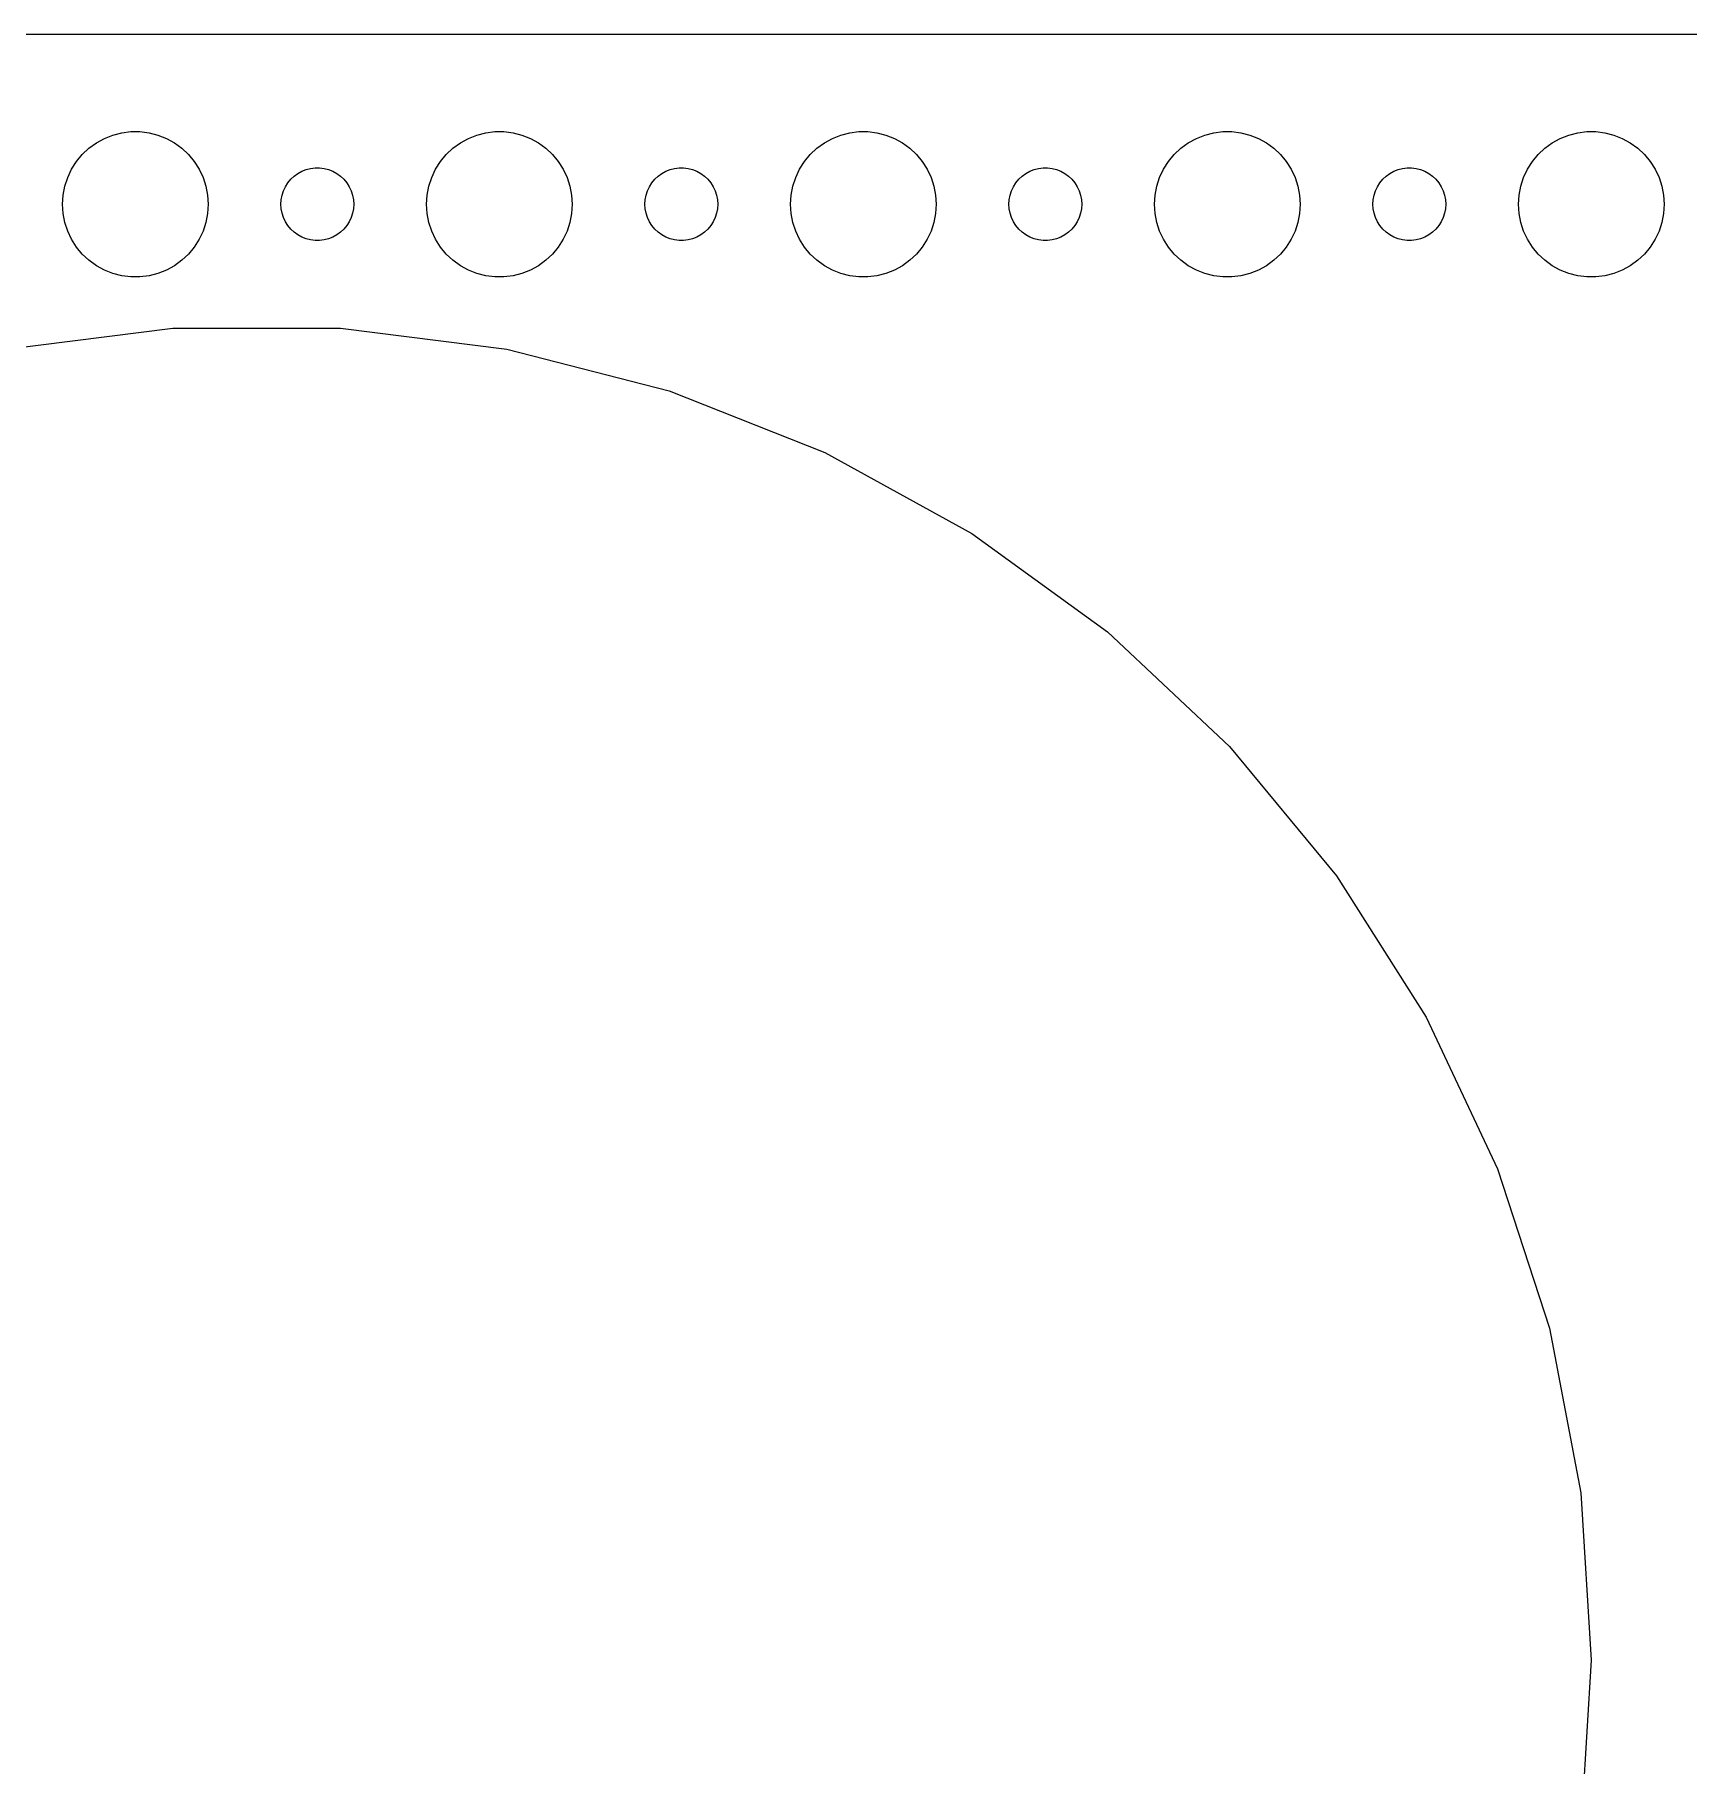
# Model space of a CAD drawing. Header units: metres. Extents: x -187 to 187, y -67 to 67.
# Drawn here: x -124.2 to -56, y -4.3 to 67 of the extents above; entities that cross this region are included whole.
import ezdxf

# ---------------------------------------------------------------- set-up
doc = ezdxf.new("R2010")
doc.units = ezdxf.units.M

msp = doc.modelspace()

# ---------------------------------------------------------------- linework, layer by layer
for p, q in [((182.314, 66.9901), (-182.314, 66.9901)), ((-121.277, 62.7145), (-120.927, 62.8532)), ((-120.927, 62.8532), (-120.562, 62.9469)), ((-120.562, 62.9469), (-120.188, 62.9941)), ((-120.188, 62.9941), (-119.812, 62.9941)), ((-119.812, 62.9941), (-119.438, 62.9469)), ((-119.438, 62.9469), (-119.073, 62.8532)), ((-119.073, 62.8532), (-118.723, 62.7145)), ((-106.277, 62.7145), (-105.927, 62.8532)), ((-105.927, 62.8532), (-105.562, 62.9469)), ((-105.562, 62.9469), (-105.188, 62.9941)), ((-105.188, 62.9941), (-104.812, 62.9941)), ((-104.812, 62.9941), (-104.438, 62.9469)), ((-104.438, 62.9469), (-104.073, 62.8532)), ((-104.073, 62.8532), (-103.723, 62.7145)), ((-91.2773, 62.7145), (-90.927, 62.8532)), ((-90.927, 62.8532), (-90.5621, 62.9469)), ((-90.5621, 62.9469), (-90.1884, 62.9941)), ((-90.1884, 62.9941), (-89.8116, 62.9941)), ((-89.8116, 62.9941), (-89.4379, 62.9469)), ((-89.4379, 62.9469), (-89.073, 62.8532)), ((-89.073, 62.8532), (-88.7227, 62.7145)), ((-76.2773, 62.7145), (-75.927, 62.8532)), ((-75.927, 62.8532), (-75.5621, 62.9469)), ((-75.5621, 62.9469), (-75.1884, 62.9941)), ((-75.1884, 62.9941), (-74.8116, 62.9941)), ((-74.8116, 62.9941), (-74.4379, 62.9469)), ((-74.4379, 62.9469), (-74.073, 62.8532)), ((-74.073, 62.8532), (-73.7227, 62.7145)), ((-61.2773, 62.7145), (-60.927, 62.8532)), ((-60.927, 62.8532), (-60.5621, 62.9469)), ((-60.5621, 62.9469), (-60.1884, 62.9941)), ((-60.1884, 62.9941), (-59.8116, 62.9941)), ((-59.8116, 62.9941), (-59.4379, 62.9469)), ((-59.4379, 62.9469), (-59.0729, 62.8532)), ((-59.0729, 62.8532), (-58.7227, 62.7145)), ((-122.427, 61.7634), (-122.187, 62.0536)), ((-122.187, 62.0536), (-121.912, 62.3115)), ((-121.912, 62.3115), (-121.607, 62.533)), ((-121.607, 62.533), (-121.277, 62.7145)), ((-118.723, 62.7145), (-118.393, 62.533)), ((-118.393, 62.533), (-118.088, 62.3115)), ((-118.088, 62.3115), (-117.813, 62.0536)), ((-117.813, 62.0536), (-117.573, 61.7634)), ((-107.427, 61.7634), (-107.187, 62.0536)), ((-107.187, 62.0536), (-106.912, 62.3115)), ((-106.912, 62.3115), (-106.607, 62.533)), ((-106.607, 62.533), (-106.277, 62.7145)), ((-103.723, 62.7145), (-103.393, 62.533)), ((-103.393, 62.533), (-103.088, 62.3115)), ((-103.088, 62.3115), (-102.813, 62.0536)), ((-102.813, 62.0536), (-102.573, 61.7634)), ((-92.427, 61.7634), (-92.1869, 62.0536)), ((-92.1869, 62.0536), (-91.9123, 62.3115)), ((-91.9123, 62.3115), (-91.6075, 62.533)), ((-91.6075, 62.533), (-91.2773, 62.7145)), ((-88.7227, 62.7145), (-88.3925, 62.533)), ((-88.3925, 62.533), (-88.0877, 62.3115)), ((-88.0877, 62.3115), (-87.8131, 62.0536)), ((-87.8131, 62.0536), (-87.573, 61.7634)), ((-77.427, 61.7634), (-77.1869, 62.0536)), ((-77.1869, 62.0536), (-76.9123, 62.3115)), ((-76.9123, 62.3115), (-76.6075, 62.533)), ((-76.6075, 62.533), (-76.2773, 62.7145)), ((-73.7227, 62.7145), (-73.3925, 62.533)), ((-73.3925, 62.533), (-73.0877, 62.3115)), ((-73.0877, 62.3115), (-72.8131, 62.0536)), ((-72.8131, 62.0536), (-72.573, 61.7634)), ((-62.427, 61.7634), (-62.1869, 62.0536)), ((-62.1869, 62.0536), (-61.9123, 62.3115)), ((-61.9123, 62.3115), (-61.6075, 62.533)), ((-61.6075, 62.533), (-61.2773, 62.7145)), ((-58.7227, 62.7145), (-58.3925, 62.533)), ((-58.3925, 62.533), (-58.0877, 62.3115)), ((-58.0877, 62.3115), (-57.8131, 62.0536)), ((-57.8131, 62.0536), (-57.5729, 61.7634)), ((-122.789, 61.1044), (-122.629, 61.4453)), ((-122.629, 61.4453), (-122.427, 61.7634)), ((-117.573, 61.7634), (-117.371, 61.4453)), ((-117.371, 61.4453), (-117.211, 61.1044)), ((-113.304, 61.2665), (-113.139, 61.3572)), ((-113.139, 61.3572), (-112.964, 61.4266)), ((-112.964, 61.4266), (-112.781, 61.4734)), ((-112.781, 61.4734), (-112.594, 61.497)), ((-112.594, 61.497), (-112.406, 61.497)), ((-112.406, 61.497), (-112.219, 61.4734)), ((-112.219, 61.4734), (-112.036, 61.4266)), ((-112.036, 61.4266), (-111.861, 61.3572)), ((-111.861, 61.3572), (-111.696, 61.2665)), ((-107.789, 61.1044), (-107.629, 61.4453)), ((-107.629, 61.4453), (-107.427, 61.7634)), ((-102.573, 61.7634), (-102.371, 61.4453)), ((-102.371, 61.4453), (-102.211, 61.1044)), ((-98.3037, 61.2665), (-98.1387, 61.3572)), ((-98.1387, 61.3572), (-97.9635, 61.4266)), ((-97.9635, 61.4266), (-97.7811, 61.4734)), ((-97.7811, 61.4734), (-97.5942, 61.497)), ((-97.5942, 61.497), (-97.4058, 61.497)), ((-97.4058, 61.497), (-97.2189, 61.4734)), ((-97.2189, 61.4734), (-97.0365, 61.4266)), ((-97.0365, 61.4266), (-96.8613, 61.3572)), ((-96.8613, 61.3572), (-96.6963, 61.2665)), ((-92.7893, 61.1044), (-92.6289, 61.4453)), ((-92.6289, 61.4453), (-92.427, 61.7634)), ((-87.573, 61.7634), (-87.3711, 61.4453)), ((-87.3711, 61.4453), (-87.2107, 61.1044)), ((-83.3037, 61.2665), (-83.1387, 61.3572)), ((-83.1387, 61.3572), (-82.9635, 61.4266)), ((-82.9635, 61.4266), (-82.7811, 61.4734)), ((-82.7811, 61.4734), (-82.5942, 61.497)), ((-82.5942, 61.497), (-82.4058, 61.497)), ((-82.4058, 61.497), (-82.2189, 61.4734)), ((-82.2189, 61.4734), (-82.0365, 61.4266)), ((-82.0365, 61.4266), (-81.8613, 61.3572)), ((-81.8613, 61.3572), (-81.6963, 61.2665)), ((-77.7893, 61.1044), (-77.6289, 61.4453)), ((-77.6289, 61.4453), (-77.427, 61.7634)), ((-72.573, 61.7634), (-72.3711, 61.4453)), ((-72.3711, 61.4453), (-72.2107, 61.1044)), ((-68.3037, 61.2665), (-68.1387, 61.3572)), ((-68.1387, 61.3572), (-67.9635, 61.4266)), ((-67.9635, 61.4266), (-67.7811, 61.4734)), ((-67.7811, 61.4734), (-67.5942, 61.497)), ((-67.5942, 61.497), (-67.4058, 61.497)), ((-67.4058, 61.497), (-67.2189, 61.4734)), ((-67.2189, 61.4734), (-67.0365, 61.4266)), ((-67.0365, 61.4266), (-66.8613, 61.3572)), ((-66.8613, 61.3572), (-66.6963, 61.2665)), ((-62.7893, 61.1044), (-62.6289, 61.4453)), ((-62.6289, 61.4453), (-62.427, 61.7634)), ((-57.5729, 61.7634), (-57.3711, 61.4453)), ((-57.3711, 61.4453), (-57.2107, 61.1044)), ((-122.976, 60.376), (-122.906, 60.7461)), ((-122.906, 60.7461), (-122.789, 61.1044)), ((-117.211, 61.1044), (-117.094, 60.7461)), ((-117.094, 60.7461), (-117.024, 60.376)), ((-113.895, 60.5522), (-113.814, 60.7226)), ((-113.814, 60.7226), (-113.714, 60.8817)), ((-113.714, 60.8817), (-113.593, 61.0268)), ((-113.593, 61.0268), (-113.456, 61.1558)), ((-113.456, 61.1558), (-113.304, 61.2665)), ((-111.696, 61.2665), (-111.544, 61.1558)), ((-111.544, 61.1558), (-111.407, 61.0268)), ((-111.407, 61.0268), (-111.286, 60.8817)), ((-111.286, 60.8817), (-111.186, 60.7226)), ((-111.186, 60.7226), (-111.105, 60.5522)), ((-107.976, 60.376), (-107.906, 60.7461)), ((-107.906, 60.7461), (-107.789, 61.1044)), ((-102.211, 61.1044), (-102.094, 60.7461)), ((-102.094, 60.7461), (-102.024, 60.376)), ((-98.8947, 60.5522), (-98.8145, 60.7226)), ((-98.8145, 60.7226), (-98.7135, 60.8817)), ((-98.7135, 60.8817), (-98.5934, 61.0268)), ((-98.5934, 61.0268), (-98.4561, 61.1558)), ((-98.4561, 61.1558), (-98.3037, 61.2665)), ((-96.6963, 61.2665), (-96.5439, 61.1558)), ((-96.5439, 61.1558), (-96.4065, 61.0268)), ((-96.4065, 61.0268), (-96.2865, 60.8817)), ((-96.2865, 60.8817), (-96.1855, 60.7226)), ((-96.1855, 60.7226), (-96.1053, 60.5522)), ((-92.9763, 60.376), (-92.9057, 60.7461)), ((-92.9057, 60.7461), (-92.7893, 61.1044)), ((-87.2107, 61.1044), (-87.0943, 60.7461)), ((-87.0943, 60.7461), (-87.0237, 60.376)), ((-83.8947, 60.5522), (-83.8145, 60.7226)), ((-83.8145, 60.7226), (-83.7135, 60.8817)), ((-83.7135, 60.8817), (-83.5934, 61.0268)), ((-83.5934, 61.0268), (-83.4561, 61.1558)), ((-83.4561, 61.1558), (-83.3037, 61.2665)), ((-81.6963, 61.2665), (-81.5439, 61.1558)), ((-81.5439, 61.1558), (-81.4065, 61.0268)), ((-81.4065, 61.0268), (-81.2865, 60.8817)), ((-81.2865, 60.8817), (-81.1855, 60.7226)), ((-81.1855, 60.7226), (-81.1053, 60.5522)), ((-77.9763, 60.376), (-77.9057, 60.7461)), ((-77.9057, 60.7461), (-77.7893, 61.1044)), ((-72.2107, 61.1044), (-72.0943, 60.7461)), ((-72.0943, 60.7461), (-72.0237, 60.376)), ((-68.8947, 60.5522), (-68.8145, 60.7226)), ((-68.8145, 60.7226), (-68.7135, 60.8817)), ((-68.7135, 60.8817), (-68.5934, 61.0268)), ((-68.5934, 61.0268), (-68.4561, 61.1558)), ((-68.4561, 61.1558), (-68.3037, 61.2665)), ((-66.6963, 61.2665), (-66.5439, 61.1558)), ((-66.5439, 61.1558), (-66.4065, 61.0268)), ((-66.4065, 61.0268), (-66.2865, 60.8817)), ((-66.2865, 60.8817), (-66.1855, 60.7226)), ((-66.1855, 60.7226), (-66.1053, 60.5522)), ((-62.9763, 60.376), (-62.9057, 60.7461)), ((-62.9057, 60.7461), (-62.7893, 61.1044)), ((-57.2107, 61.1044), (-57.0942, 60.7461)), ((-57.0942, 60.7461), (-57.0237, 60.376)), ((-123, 60), (-122.976, 60.376)), ((-122.976, 59.624), (-123, 60)), ((-117.024, 60.376), (-117, 60)), ((-117, 60), (-117.024, 59.624)), ((-114, 60), (-113.988, 60.188)), ((-113.988, 59.812), (-114, 60)), ((-113.988, 60.188), (-113.953, 60.373)), ((-113.953, 60.373), (-113.895, 60.5522)), ((-111.105, 60.5522), (-111.047, 60.373)), ((-111.047, 60.373), (-111.012, 60.188)), ((-111.012, 60.188), (-111, 60)), ((-111, 60), (-111.012, 59.812)), ((-108, 60), (-107.976, 60.376)), ((-107.976, 59.624), (-108, 60)), ((-102.024, 60.376), (-102, 60)), ((-102, 60), (-102.024, 59.624)), ((-99, 60), (-98.9882, 60.188)), ((-98.9882, 59.812), (-99, 60)), ((-98.9882, 60.188), (-98.9529, 60.373)), ((-98.9529, 60.373), (-98.8947, 60.5522)), ((-96.1053, 60.5522), (-96.0471, 60.373)), ((-96.0471, 60.373), (-96.0118, 60.188)), ((-96.0118, 60.188), (-96, 60)), ((-96, 60), (-96.0118, 59.812)), ((-93, 60), (-92.9763, 60.376)), ((-92.9763, 59.624), (-93, 60)), ((-87.0237, 60.376), (-87, 60)), ((-87, 60), (-87.0237, 59.624)), ((-84, 60), (-83.9882, 60.188)), ((-83.9882, 59.812), (-84, 60)), ((-83.9882, 60.188), (-83.9529, 60.373)), ((-83.9529, 60.373), (-83.8947, 60.5522)), ((-81.1053, 60.5522), (-81.0471, 60.373)), ((-81.0471, 60.373), (-81.0118, 60.188)), ((-81.0118, 60.188), (-81, 60)), ((-81, 60), (-81.0118, 59.812)), ((-78, 60), (-77.9763, 60.376)), ((-77.9763, 59.624), (-78, 60)), ((-72.0237, 60.376), (-72, 60)), ((-72, 60), (-72.0237, 59.624)), ((-69, 60), (-68.9882, 60.188)), ((-68.9882, 59.812), (-69, 60)), ((-68.9882, 60.188), (-68.9529, 60.373)), ((-68.9529, 60.373), (-68.8947, 60.5522)), ((-66.1053, 60.5522), (-66.0471, 60.373)), ((-66.0471, 60.373), (-66.0118, 60.188)), ((-66.0118, 60.188), (-66, 60)), ((-66, 60), (-66.0118, 59.812)), ((-63, 60), (-62.9763, 60.376)), ((-62.9763, 59.624), (-63, 60)), ((-57.0237, 60.376), (-57, 60)), ((-57, 60), (-57.0237, 59.624)), ((-122.906, 59.2539), (-122.976, 59.624)), ((-122.789, 58.8956), (-122.906, 59.2539)), ((-117.094, 59.2539), (-117.211, 58.8956)), ((-117.024, 59.624), (-117.094, 59.2539)), ((-113.953, 59.627), (-113.988, 59.812)), ((-113.895, 59.4478), (-113.953, 59.627)), ((-113.814, 59.2774), (-113.895, 59.4478)), ((-113.714, 59.1183), (-113.814, 59.2774)), ((-111.186, 59.2774), (-111.286, 59.1183)), ((-111.105, 59.4478), (-111.186, 59.2774)), ((-111.047, 59.627), (-111.105, 59.4478)), ((-111.012, 59.812), (-111.047, 59.627)), ((-107.906, 59.2539), (-107.976, 59.624)), ((-107.789, 58.8956), (-107.906, 59.2539)), ((-102.094, 59.2539), (-102.211, 58.8956)), ((-102.024, 59.624), (-102.094, 59.2539)), ((-98.9529, 59.627), (-98.9882, 59.812)), ((-98.8947, 59.4478), (-98.9529, 59.627)), ((-98.8145, 59.2774), (-98.8947, 59.4478)), ((-98.7135, 59.1183), (-98.8145, 59.2774)), ((-96.1855, 59.2774), (-96.2865, 59.1183)), ((-96.1053, 59.4478), (-96.1855, 59.2774)), ((-96.0471, 59.627), (-96.1053, 59.4478)), ((-96.0118, 59.812), (-96.0471, 59.627)), ((-92.9057, 59.2539), (-92.9763, 59.624)), ((-92.7893, 58.8956), (-92.9057, 59.2539)), ((-87.0943, 59.2539), (-87.2107, 58.8956)), ((-87.0237, 59.624), (-87.0943, 59.2539)), ((-83.9529, 59.627), (-83.9882, 59.812)), ((-83.8947, 59.4478), (-83.9529, 59.627)), ((-83.8145, 59.2774), (-83.8947, 59.4478)), ((-83.7135, 59.1183), (-83.8145, 59.2774)), ((-81.1855, 59.2774), (-81.2865, 59.1183)), ((-81.1053, 59.4478), (-81.1855, 59.2774)), ((-81.0471, 59.627), (-81.1053, 59.4478)), ((-81.0118, 59.812), (-81.0471, 59.627)), ((-77.9057, 59.2539), (-77.9763, 59.624)), ((-77.7893, 58.8956), (-77.9057, 59.2539)), ((-72.0943, 59.2539), (-72.2107, 58.8956)), ((-72.0237, 59.624), (-72.0943, 59.2539)), ((-68.9529, 59.627), (-68.9882, 59.812)), ((-68.8947, 59.4478), (-68.9529, 59.627)), ((-68.8145, 59.2774), (-68.8947, 59.4478)), ((-68.7135, 59.1183), (-68.8145, 59.2774)), ((-66.1855, 59.2774), (-66.2865, 59.1183)), ((-66.1053, 59.4478), (-66.1855, 59.2774)), ((-66.0471, 59.627), (-66.1053, 59.4478)), ((-66.0118, 59.812), (-66.0471, 59.627)), ((-62.9057, 59.2539), (-62.9763, 59.624)), ((-62.7893, 58.8956), (-62.9057, 59.2539)), ((-57.0942, 59.2539), (-57.2107, 58.8956)), ((-57.0237, 59.624), (-57.0942, 59.2539)), ((-122.629, 58.5547), (-122.789, 58.8956)), ((-122.427, 58.2366), (-122.629, 58.5547)), ((-117.371, 58.5547), (-117.573, 58.2366)), ((-117.211, 58.8956), (-117.371, 58.5547)), ((-113.593, 58.9732), (-113.714, 59.1183)), ((-113.456, 58.8442), (-113.593, 58.9732)), ((-113.304, 58.7335), (-113.456, 58.8442)), ((-113.139, 58.6428), (-113.304, 58.7335)), ((-112.964, 58.5734), (-113.139, 58.6428)), ((-112.781, 58.5266), (-112.964, 58.5734)), ((-112.594, 58.503), (-112.781, 58.5266)), ((-112.406, 58.503), (-112.594, 58.503)), ((-112.219, 58.5266), (-112.406, 58.503)), ((-112.036, 58.5734), (-112.219, 58.5266)), ((-111.861, 58.6428), (-112.036, 58.5734)), ((-111.696, 58.7335), (-111.861, 58.6428)), ((-111.544, 58.8442), (-111.696, 58.7335)), ((-111.407, 58.9732), (-111.544, 58.8442)), ((-111.286, 59.1183), (-111.407, 58.9732)), ((-107.629, 58.5547), (-107.789, 58.8956)), ((-107.427, 58.2366), (-107.629, 58.5547)), ((-102.371, 58.5547), (-102.573, 58.2366)), ((-102.211, 58.8956), (-102.371, 58.5547)), ((-98.5934, 58.9732), (-98.7135, 59.1183)), ((-98.4561, 58.8442), (-98.5934, 58.9732)), ((-98.3037, 58.7335), (-98.4561, 58.8442)), ((-98.1387, 58.6428), (-98.3037, 58.7335)), ((-97.9635, 58.5734), (-98.1387, 58.6428)), ((-97.7811, 58.5266), (-97.9635, 58.5734)), ((-97.5942, 58.503), (-97.7811, 58.5266)), ((-97.4058, 58.503), (-97.5942, 58.503)), ((-97.2189, 58.5266), (-97.4058, 58.503)), ((-97.0365, 58.5734), (-97.2189, 58.5266)), ((-96.8613, 58.6428), (-97.0365, 58.5734)), ((-96.6963, 58.7335), (-96.8613, 58.6428)), ((-96.5439, 58.8442), (-96.6963, 58.7335)), ((-96.4065, 58.9732), (-96.5439, 58.8442)), ((-96.2865, 59.1183), (-96.4065, 58.9732)), ((-92.6289, 58.5547), (-92.7893, 58.8956)), ((-92.427, 58.2366), (-92.6289, 58.5547)), ((-87.3711, 58.5547), (-87.573, 58.2366)), ((-87.2107, 58.8956), (-87.3711, 58.5547)), ((-83.5934, 58.9732), (-83.7135, 59.1183)), ((-83.4561, 58.8442), (-83.5934, 58.9732)), ((-83.3037, 58.7335), (-83.4561, 58.8442)), ((-83.1387, 58.6428), (-83.3037, 58.7335)), ((-82.9635, 58.5734), (-83.1387, 58.6428)), ((-82.7811, 58.5266), (-82.9635, 58.5734)), ((-82.5942, 58.503), (-82.7811, 58.5266)), ((-82.4058, 58.503), (-82.5942, 58.503)), ((-82.2189, 58.5266), (-82.4058, 58.503)), ((-82.0365, 58.5734), (-82.2189, 58.5266)), ((-81.8613, 58.6428), (-82.0365, 58.5734)), ((-81.6963, 58.7335), (-81.8613, 58.6428)), ((-81.5439, 58.8442), (-81.6963, 58.7335)), ((-81.4065, 58.9732), (-81.5439, 58.8442)), ((-81.2865, 59.1183), (-81.4065, 58.9732)), ((-77.6289, 58.5547), (-77.7893, 58.8956)), ((-77.427, 58.2366), (-77.6289, 58.5547)), ((-72.3711, 58.5547), (-72.573, 58.2366)), ((-72.2107, 58.8956), (-72.3711, 58.5547)), ((-68.5934, 58.9732), (-68.7135, 59.1183)), ((-68.4561, 58.8442), (-68.5934, 58.9732)), ((-68.3037, 58.7335), (-68.4561, 58.8442)), ((-68.1387, 58.6428), (-68.3037, 58.7335)), ((-67.9635, 58.5734), (-68.1387, 58.6428)), ((-67.7811, 58.5266), (-67.9635, 58.5734)), ((-67.5942, 58.503), (-67.7811, 58.5266)), ((-67.4058, 58.503), (-67.5942, 58.503)), ((-67.2189, 58.5266), (-67.4058, 58.503)), ((-67.0365, 58.5734), (-67.2189, 58.5266)), ((-66.8613, 58.6428), (-67.0365, 58.5734)), ((-66.6963, 58.7335), (-66.8613, 58.6428)), ((-66.5439, 58.8442), (-66.6963, 58.7335)), ((-66.4065, 58.9732), (-66.5439, 58.8442)), ((-66.2865, 59.1183), (-66.4065, 58.9732)), ((-62.6289, 58.5547), (-62.7893, 58.8956)), ((-62.427, 58.2366), (-62.6289, 58.5547)), ((-57.3711, 58.5547), (-57.5729, 58.2366)), ((-57.2107, 58.8956), (-57.3711, 58.5547)), ((-122.187, 57.9464), (-122.427, 58.2366)), ((-121.912, 57.6885), (-122.187, 57.9464)), ((-117.813, 57.9464), (-118.088, 57.6885)), ((-117.573, 58.2366), (-117.813, 57.9464)), ((-107.187, 57.9464), (-107.427, 58.2366)), ((-106.912, 57.6885), (-107.187, 57.9464)), ((-102.813, 57.9464), (-103.088, 57.6885)), ((-102.573, 58.2366), (-102.813, 57.9464)), ((-92.1869, 57.9464), (-92.427, 58.2366)), ((-91.9123, 57.6885), (-92.1869, 57.9464)), ((-87.8131, 57.9464), (-88.0877, 57.6885)), ((-87.573, 58.2366), (-87.8131, 57.9464)), ((-77.1869, 57.9464), (-77.427, 58.2366)), ((-76.9123, 57.6885), (-77.1869, 57.9464)), ((-72.8131, 57.9464), (-73.0877, 57.6885)), ((-72.573, 58.2366), (-72.8131, 57.9464)), ((-62.1869, 57.9464), (-62.427, 58.2366)), ((-61.9123, 57.6885), (-62.1869, 57.9464)), ((-57.8131, 57.9464), (-58.0877, 57.6885)), ((-57.5729, 58.2366), (-57.8131, 57.9464)), ((-121.607, 57.467), (-121.912, 57.6885)), ((-121.277, 57.2855), (-121.607, 57.467)), ((-120.927, 57.1468), (-121.277, 57.2855)), ((-120.562, 57.0531), (-120.927, 57.1468)), ((-119.073, 57.1468), (-119.438, 57.0531)), ((-118.723, 57.2855), (-119.073, 57.1468)), ((-118.393, 57.467), (-118.723, 57.2855)), ((-118.088, 57.6885), (-118.393, 57.467)), ((-106.607, 57.467), (-106.912, 57.6885)), ((-106.277, 57.2855), (-106.607, 57.467)), ((-105.927, 57.1468), (-106.277, 57.2855)), ((-105.562, 57.0531), (-105.927, 57.1468)), ((-104.073, 57.1468), (-104.438, 57.0531)), ((-103.723, 57.2855), (-104.073, 57.1468)), ((-103.393, 57.467), (-103.723, 57.2855)), ((-103.088, 57.6885), (-103.393, 57.467)), ((-91.6075, 57.467), (-91.9123, 57.6885)), ((-91.2773, 57.2855), (-91.6075, 57.467)), ((-90.927, 57.1468), (-91.2773, 57.2855)), ((-90.5621, 57.0531), (-90.927, 57.1468)), ((-89.073, 57.1468), (-89.4379, 57.0531)), ((-88.7227, 57.2855), (-89.073, 57.1468)), ((-88.3925, 57.467), (-88.7227, 57.2855)), ((-88.0877, 57.6885), (-88.3925, 57.467)), ((-76.6075, 57.467), (-76.9123, 57.6885)), ((-76.2773, 57.2855), (-76.6075, 57.467)), ((-75.927, 57.1468), (-76.2773, 57.2855)), ((-75.5621, 57.0531), (-75.927, 57.1468)), ((-74.073, 57.1468), (-74.4379, 57.0531)), ((-73.7227, 57.2855), (-74.073, 57.1468)), ((-73.3925, 57.467), (-73.7227, 57.2855)), ((-73.0877, 57.6885), (-73.3925, 57.467)), ((-61.6075, 57.467), (-61.9123, 57.6885)), ((-61.2773, 57.2855), (-61.6075, 57.467)), ((-60.927, 57.1468), (-61.2773, 57.2855)), ((-60.5621, 57.0531), (-60.927, 57.1468)), ((-59.0729, 57.1468), (-59.4379, 57.0531)), ((-58.7227, 57.2855), (-59.0729, 57.1468)), ((-58.3925, 57.467), (-58.7227, 57.2855)), ((-58.0877, 57.6885), (-58.3925, 57.467)), ((-120.188, 57.0059), (-120.562, 57.0531)), ((-119.812, 57.0059), (-120.188, 57.0059)), ((-119.438, 57.0531), (-119.812, 57.0059)), ((-105.188, 57.0059), (-105.562, 57.0531)), ((-104.812, 57.0059), (-105.188, 57.0059)), ((-104.438, 57.0531), (-104.812, 57.0059)), ((-90.1884, 57.0059), (-90.5621, 57.0531)), ((-89.8116, 57.0059), (-90.1884, 57.0059)), ((-89.4379, 57.0531), (-89.8116, 57.0059)), ((-75.1884, 57.0059), (-75.5621, 57.0531)), ((-74.8116, 57.0059), (-75.1884, 57.0059)), ((-74.4379, 57.0531), (-74.8116, 57.0059)), ((-60.1884, 57.0059), (-60.5621, 57.0531)), ((-59.8116, 57.0059), (-60.1884, 57.0059)), ((-59.4379, 57.0531), (-59.8116, 57.0059)), ((-125.306, 54.0258), (-118.453, 54.8915)), ((-118.453, 54.8915), (-111.547, 54.8915)), ((-111.547, 54.8915), (-104.694, 54.0258)), ((-104.694, 54.0258), (-98.0041, 52.3081)), ((-98.0041, 52.3081), (-91.5821, 49.7655)), ((-91.5821, 49.7655), (-85.5295, 46.438)), ((-85.5295, 46.438), (-79.9417, 42.3782)), ((-79.9417, 42.3782), (-74.9067, 37.6501)), ((-74.9067, 37.6501), (-70.5041, 32.3282)), ((-70.5041, 32.3282), (-66.8031, 26.4964)), ((-66.8031, 26.4964), (-63.8623, 20.2468)), ((-63.8623, 20.2468), (-61.7279, 13.6779)), ((-61.7279, 13.6779), (-60.4337, 6.89333)), ((-60.4337, 6.89333), (-60, 0)), ((-60, 0), (-60.4337, -6.89333))]:
    msp.add_line(p, q)

doc.saveas('drawing.dxf')
